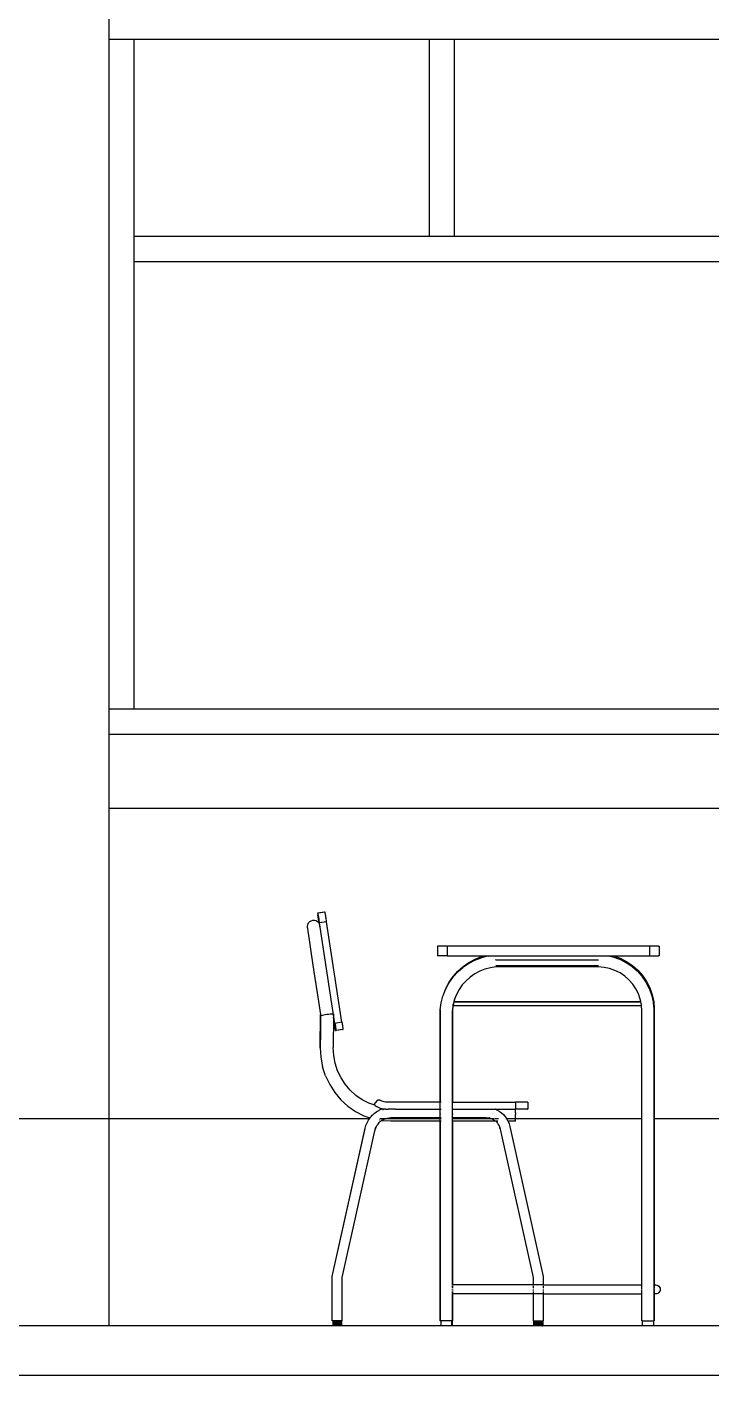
# Model space of a CAD drawing. Header units: metres. Extents: x -16.9 to 18.7, y -3.2 to 1.
# Drawn here: x -3.662 to -2.274, y -3.168 to -0.434 of the extents above; entities that cross this region are included whole.
import ezdxf

# ---------------------------------------------------------------- set-up
doc = ezdxf.new("R2010")
doc.units = ezdxf.units.M
doc.layers.add('SectionCutEdges', color=7, linetype='Continuous')

msp = doc.modelspace()

# ---------------------------------------------------------------- linework, layer by layer
for p, q in [((-3.4949, -0.4591), (-3.4949, -0.4083)), ((-3.4949, -1.8175), (-3.4949, -0.4591)), ((-3.4441, -0.4591), (-3.4949, -0.4591)), ((-3.4441, -0.8591), (-3.4441, -0.4591)), ((-2.8451, -0.4591), (-3.4441, -0.4591)), ((-2.8451, -0.8591), (-2.8451, -0.4591)), ((-2.7943, -0.4591), (-2.8451, -0.4591)), ((-2.1953, -0.4591), (-2.7943, -0.4591)), ((-2.7943, -0.8591), (-2.7943, -0.4591)), ((-3.4441, -0.9099), (-3.4441, -0.8591)), ((-2.8451, -0.8591), (-3.4441, -0.8591)), ((-2.7943, -0.8591), (-2.8451, -0.8591)), ((-2.1953, -0.8591), (-2.7943, -0.8591)), ((-3.4441, -1.8175), (-3.4441, -0.9099)), ((-2.1953, -0.9099), (-3.4441, -0.9099)), ((-3.4949, -1.8683), (-3.4949, -1.8175)), ((-3.4441, -1.8175), (-3.4949, -1.8175)), ((-2.1953, -1.8175), (-3.4441, -1.8175)), ((-3.4949, -1.8683), (-0.8449, -1.8683)), ((-3.4949, -2.0183), (-3.4949, -1.8683)), ((-3.4949, -2.0183), (-0.8449, -2.0183)), ((-3.4949, -2.6483), (-3.4949, -2.0183)), ((-3.0578, -2.2294), (-3.072, -2.2317)), ((-3.0711, -2.2317), (-3.072, -2.2317)), ((-3.072, -2.2317), (-3.072, -2.2319)), ((-3.072, -2.2319), (-3.0719, -2.2324)), ((-3.0719, -2.2324), (-3.0718, -2.2332)), ((-3.0718, -2.2332), (-3.0716, -2.2343)), ((-3.0716, -2.2343), (-3.0714, -2.2358)), ((-3.0702, -2.2438), (-3.0714, -2.2358)), ((-3.0569, -2.2294), (-3.0711, -2.2317)), ((-3.071, -2.2319), (-3.0711, -2.2317)), ((-3.0709, -2.2324), (-3.071, -2.2319)), ((-3.0708, -2.2332), (-3.0709, -2.2324)), ((-3.0706, -2.2344), (-3.0708, -2.2332)), ((-3.0704, -2.2358), (-3.0706, -2.2344)), ((-3.0701, -2.2374), (-3.0704, -2.2358)), ((-3.0698, -2.2394), (-3.0701, -2.2374)), ((-3.0695, -2.2415), (-3.0698, -2.2394)), ((-3.0692, -2.2438), (-3.0695, -2.2415)), ((-3.0569, -2.2294), (-3.0578, -2.2294)), ((-3.0569, -2.2296), (-3.0569, -2.2294)), ((-3.0568, -2.2301), (-3.0569, -2.2296)), ((-3.0566, -2.2309), (-3.0568, -2.2301)), ((-3.0565, -2.232), (-3.0566, -2.2309)), ((-3.0562, -2.2334), (-3.0565, -2.232)), ((-3.056, -2.2351), (-3.0562, -2.2334)), ((-3.0557, -2.237), (-3.056, -2.2351)), ((-3.0553, -2.2392), (-3.0557, -2.237)), ((-3.055, -2.2414), (-3.0553, -2.2392)), ((-3.0546, -2.2438), (-3.055, -2.2414)), ((-3.0929, -2.2578), (-3.0921, -2.2544)), ((-3.0928, -2.2614), (-3.0929, -2.2578)), ((-3.0928, -2.2614), (-3.0919, -2.2679)), ((-3.0921, -2.2544), (-3.0904, -2.2512)), ((-3.0919, -2.2679), (-3.0893, -2.2857)), ((-3.0904, -2.2512), (-3.0881, -2.2486)), ((-3.0881, -2.2486), (-3.0851, -2.2467)), ((-3.0851, -2.2467), (-3.0818, -2.2457)), ((-3.0818, -2.2457), (-3.0784, -2.2456)), ((-3.0784, -2.2456), (-3.075, -2.2465)), ((-3.075, -2.2465), (-3.072, -2.2482)), ((-3.072, -2.2482), (-3.0695, -2.2507)), ((-3.069, -2.2515), (-3.0702, -2.2438)), ((-3.0695, -2.2507), (-3.069, -2.2515)), ((-3.0688, -2.2462), (-3.0692, -2.2438)), ((-3.069, -2.2515), (-3.068, -2.2583)), ((-3.069, -2.2515), (-3.0683, -2.2527)), ((-3.0684, -2.2487), (-3.0688, -2.2462)), ((-3.068, -2.2512), (-3.0684, -2.2487)), ((-3.0539, -2.2489), (-3.068, -2.2512)), ((-3.0369, -2.4549), (-3.068, -2.2512)), ((-3.0542, -2.2463), (-3.0546, -2.2438)), ((-3.0539, -2.2489), (-3.0542, -2.2463)), ((-3.0227, -2.4528), (-3.0539, -2.2489)), ((-3.0893, -2.2857), (-3.0851, -2.3136)), ((-3.0851, -2.3136), (-3.0796, -2.3501)), ((-2.8289, -2.2983), (-2.829, -2.2983)), ((-2.829, -2.2983), (-2.829, -2.3183)), ((-2.8289, -2.3183), (-2.829, -2.3183)), ((-2.8284, -2.2983), (-2.8289, -2.2983)), ((-2.8284, -2.3183), (-2.8289, -2.3183)), ((-2.8275, -2.2983), (-2.8284, -2.2983)), ((-2.8275, -2.3183), (-2.8284, -2.3183)), ((-2.8264, -2.2983), (-2.8275, -2.2983)), ((-2.8264, -2.3183), (-2.8275, -2.3183)), ((-2.8249, -2.2983), (-2.8264, -2.2983)), ((-2.8249, -2.3183), (-2.8264, -2.3183)), ((-2.8232, -2.2983), (-2.8249, -2.2983)), ((-2.8232, -2.3183), (-2.8249, -2.3183)), ((-2.8212, -2.2983), (-2.8232, -2.2983)), ((-2.8212, -2.3183), (-2.8232, -2.3183)), ((-2.819, -2.2983), (-2.8212, -2.2983)), ((-2.819, -2.3183), (-2.8212, -2.3183)), ((-2.8167, -2.2983), (-2.819, -2.2983)), ((-2.8167, -2.3183), (-2.819, -2.3183)), ((-2.8142, -2.2983), (-2.8167, -2.2983)), ((-2.8142, -2.3183), (-2.8167, -2.3183)), ((-2.8116, -2.2983), (-2.8142, -2.2983)), ((-2.8116, -2.3183), (-2.8142, -2.3183)), ((-2.809, -2.2983), (-2.8116, -2.2983)), ((-2.809, -2.3183), (-2.8116, -2.3183)), ((-2.399, -2.2983), (-2.809, -2.2983)), ((-2.809, -2.2983), (-2.809, -2.3183)), ((-2.809, -2.3183), (-2.7351, -2.3183)), ((-2.7533, -2.3269), (-2.74, -2.3217)), ((-2.7526, -2.3246), (-2.7393, -2.3194)), ((-2.74, -2.3217), (-2.7386, -2.3214)), ((-2.7393, -2.3194), (-2.7351, -2.3183)), ((-2.7386, -2.3214), (-2.7271, -2.3183)), ((-2.7351, -2.3183), (-2.7335, -2.3183)), ((-2.7335, -2.3183), (-2.7287, -2.3183)), ((-2.7287, -2.3183), (-2.7271, -2.3183)), ((-2.7271, -2.3183), (-2.7262, -2.3183)), ((-2.7262, -2.3183), (-2.725, -2.3184)), ((-2.725, -2.3183), (-2.7248, -2.3183)), ((-2.725, -2.3184), (-2.7248, -2.3183)), ((-2.7248, -2.3183), (-2.7159, -2.3183)), ((-2.7159, -2.3183), (-2.7118, -2.3183)), ((-2.7118, -2.3183), (-2.5018, -2.3183)), ((-2.5018, -2.3183), (-2.4945, -2.3183)), ((-2.4945, -2.3183), (-2.4876, -2.3183)), ((-2.4876, -2.3183), (-2.4842, -2.3183)), ((-2.4842, -2.3183), (-2.4822, -2.3183)), ((-2.4822, -2.3183), (-2.4731, -2.3202)), ((-2.4822, -2.3183), (-2.4784, -2.3183)), ((-2.4784, -2.3183), (-2.4725, -2.3183)), ((-2.4731, -2.3202), (-2.473, -2.3203)), ((-2.473, -2.3203), (-2.4595, -2.3249)), ((-2.4725, -2.3183), (-2.4725, -2.3183)), ((-2.4725, -2.3183), (-2.4712, -2.3183)), ((-2.4712, -2.3183), (-2.399, -2.3183)), ((-2.4712, -2.3183), (-2.4586, -2.3227)), ((-2.4586, -2.3227), (-2.4455, -2.3292)), ((-2.3964, -2.2983), (-2.399, -2.2983)), ((-2.399, -2.2983), (-2.399, -2.3183)), ((-2.399, -2.3183), (-2.3964, -2.3183)), ((-2.3939, -2.2983), (-2.3964, -2.2983)), ((-2.3964, -2.3183), (-2.3939, -2.3183)), ((-2.3914, -2.2983), (-2.3939, -2.2983)), ((-2.3939, -2.3183), (-2.3914, -2.3183)), ((-2.389, -2.2983), (-2.3914, -2.2983)), ((-2.3914, -2.3183), (-2.389, -2.3183)), ((-2.3869, -2.2983), (-2.389, -2.2983)), ((-2.389, -2.3183), (-2.3869, -2.3183)), ((-2.3849, -2.2983), (-2.3869, -2.2983)), ((-2.3869, -2.3183), (-2.3849, -2.3183)), ((-2.3832, -2.2983), (-2.3849, -2.2983)), ((-2.3849, -2.3183), (-2.3832, -2.3183)), ((-2.3817, -2.2983), (-2.3832, -2.2983)), ((-2.3832, -2.3183), (-2.3817, -2.3183)), ((-2.3806, -2.2983), (-2.3817, -2.2983)), ((-2.3817, -2.3183), (-2.3806, -2.3183)), ((-2.3806, -2.2983), (-2.379, -2.2983)), ((-2.379, -2.3183), (-2.3806, -2.3183)), ((-2.379, -2.2983), (-2.379, -2.3183)), ((-3.0796, -2.3501), (-3.0731, -2.3931)), ((-2.7969, -2.3596), (-2.7875, -2.349)), ((-2.7962, -2.3602), (-2.7882, -2.3513)), ((-2.7882, -2.3513), (-2.7866, -2.3498)), ((-2.7875, -2.349), (-2.7768, -2.3395)), ((-2.7866, -2.3498), (-2.7776, -2.3418)), ((-2.7776, -2.3418), (-2.7759, -2.3406)), ((-2.7768, -2.3395), (-2.7651, -2.3313)), ((-2.7759, -2.3406), (-2.7659, -2.3336)), ((-2.7659, -2.3336), (-2.7646, -2.3329)), ((-2.7651, -2.3313), (-2.7526, -2.3246)), ((-2.7646, -2.3329), (-2.7643, -2.3327)), ((-2.7643, -2.3327), (-2.7533, -2.3269)), ((-2.7431, -2.3491), (-2.7531, -2.3545)), ((-2.7325, -2.3449), (-2.7431, -2.3491)), ((-2.7215, -2.3421), (-2.7325, -2.3449)), ((-2.7103, -2.3405), (-2.7215, -2.3421)), ((-2.7104, -2.326), (-2.7113, -2.3262)), ((-2.7104, -2.326), (-2.7113, -2.3262)), ((-2.7096, -2.3382), (-2.7105, -2.3383)), ((-2.7104, -2.326), (-2.5021, -2.326)), ((-2.7104, -2.326), (-2.5021, -2.326)), ((-2.5026, -2.3405), (-2.7103, -2.3405)), ((-2.5025, -2.3382), (-2.7096, -2.3382)), ((-2.4909, -2.3414), (-2.5026, -2.3405)), ((-2.4797, -2.3438), (-2.4909, -2.3414)), ((-2.4688, -2.3475), (-2.4797, -2.3438)), ((-2.4586, -2.3526), (-2.4688, -2.3475)), ((-2.4595, -2.3249), (-2.4593, -2.325)), ((-2.4593, -2.325), (-2.4467, -2.3313)), ((-2.4467, -2.3313), (-2.4463, -2.3315)), ((-2.4463, -2.3315), (-2.4348, -2.3392)), ((-2.4455, -2.3292), (-2.4334, -2.3374)), ((-2.4348, -2.3392), (-2.4341, -2.3397)), ((-2.4341, -2.3397), (-2.424, -2.3486)), ((-2.4334, -2.3374), (-2.4224, -2.347)), ((-2.424, -2.3486), (-2.4232, -2.3493)), ((-2.4232, -2.3493), (-2.4144, -2.3593)), ((-2.4224, -2.347), (-2.4128, -2.358)), ((-2.8118, -2.3839), (-2.8051, -2.3713)), ((-2.8114, -2.3841), (-2.8058, -2.3736)), ((-2.8058, -2.3736), (-2.8045, -2.3717)), ((-2.8051, -2.3713), (-2.7969, -2.3596)), ((-2.8045, -2.3717), (-2.7977, -2.3619)), ((-2.7977, -2.3619), (-2.7962, -2.3602)), ((-2.7785, -2.377), (-2.785, -2.3864)), ((-2.771, -2.3685), (-2.7785, -2.377)), ((-2.7624, -2.361), (-2.771, -2.3685)), ((-2.7531, -2.3545), (-2.7624, -2.361)), ((-2.4491, -2.359), (-2.4586, -2.3526)), ((-2.4404, -2.3666), (-2.4491, -2.359)), ((-2.4329, -2.3752), (-2.4404, -2.3666)), ((-2.4265, -2.3847), (-2.4329, -2.3752)), ((-2.4144, -2.3593), (-2.4135, -2.3603)), ((-2.4135, -2.3603), (-2.4063, -2.3711)), ((-2.4128, -2.358), (-2.4046, -2.3701)), ((-2.4063, -2.3711), (-2.4054, -2.3724)), ((-2.4054, -2.3724), (-2.3994, -2.3843)), ((-2.4046, -2.3701), (-2.3981, -2.3832)), ((-3.0731, -2.3931), (-3.0664, -2.4372)), ((-2.8214, -2.4132), (-2.8178, -2.3995)), ((-2.8178, -2.3995), (-2.8173, -2.3983)), ((-2.8173, -2.3983), (-2.817, -2.3972)), ((-2.8173, -2.3983), (-2.8169, -2.3972)), ((-2.817, -2.3972), (-2.8118, -2.3839)), ((-2.8169, -2.3972), (-2.8126, -2.3862)), ((-2.8126, -2.3862), (-2.8115, -2.3841)), ((-2.8115, -2.3841), (-2.8114, -2.3841)), ((-2.7941, -2.4059), (-2.7954, -2.4109)), ((-2.7941, -2.4059), (-2.7945, -2.407)), ((-2.7904, -2.3964), (-2.7941, -2.4059)), ((-2.785, -2.3864), (-2.7904, -2.3964)), ((-2.4214, -2.395), (-2.4265, -2.3847)), ((-2.4176, -2.4058), (-2.4214, -2.395)), ((-2.4165, -2.4109), (-2.4176, -2.4058)), ((-2.3994, -2.3843), (-2.3988, -2.3855)), ((-2.3988, -2.3855), (-2.3947, -2.3974)), ((-2.3981, -2.3832), (-2.3933, -2.397)), ((-2.3947, -2.3974), (-2.394, -2.3993)), ((-2.394, -2.3993), (-2.3915, -2.4115)), ((-2.3933, -2.397), (-2.3903, -2.4113)), ((-2.8233, -2.4275), (-2.8214, -2.4132)), ((-2.8233, -2.6145), (-2.8233, -2.4275)), ((-2.8226, -2.6145), (-2.8226, -2.4275)), ((-2.7986, -2.4268), (-2.799, -2.4292)), ((-2.799, -2.4292), (-2.799, -2.6145)), ((-2.7975, -2.4189), (-2.7986, -2.4268)), ((-2.7971, -2.4189), (-2.7982, -2.4269)), ((-2.7982, -2.4269), (-2.7982, -2.6145)), ((-2.798, -2.4189), (-2.7975, -2.4189)), ((-2.7979, -2.4185), (-2.7975, -2.4185)), ((-2.7974, -2.418), (-2.7975, -2.4185)), ((-2.7975, -2.4185), (-2.7975, -2.4189)), ((-2.7975, -2.4185), (-2.797, -2.4185)), ((-2.7975, -2.4189), (-2.7971, -2.4189)), ((-2.7974, -2.418), (-2.7968, -2.4158)), ((-2.797, -2.4185), (-2.7971, -2.4189)), ((-2.7971, -2.4189), (-2.4151, -2.4189)), ((-2.7967, -2.4158), (-2.797, -2.4185)), ((-2.797, -2.4185), (-2.4151, -2.4185)), ((-2.7967, -2.4154), (-2.7968, -2.4158)), ((-2.7965, -2.4144), (-2.7967, -2.4154)), ((-2.7957, -2.4114), (-2.7965, -2.4144)), ((-2.7955, -2.4114), (-2.7963, -2.4144)), ((-2.7956, -2.4109), (-2.7957, -2.4114)), ((-2.7957, -2.4114), (-2.7955, -2.4114)), ((-2.7945, -2.407), (-2.7956, -2.4109)), ((-2.7956, -2.4109), (-2.7954, -2.4109)), ((-2.7954, -2.4109), (-2.7955, -2.4114)), ((-2.7955, -2.4114), (-2.4164, -2.4114)), ((-2.7954, -2.4109), (-2.4165, -2.4109)), ((-2.4164, -2.4114), (-2.4165, -2.4109)), ((-2.4158, -2.4144), (-2.4164, -2.4114)), ((-2.4156, -2.4154), (-2.4158, -2.4144)), ((-2.4155, -2.4158), (-2.4156, -2.4154)), ((-2.4152, -2.417), (-2.4155, -2.4158)), ((-2.4151, -2.4185), (-2.4152, -2.417)), ((-2.4151, -2.4185), (-2.4147, -2.4185)), ((-2.4151, -2.4189), (-2.4151, -2.4185)), ((-2.4143, -2.4288), (-2.4151, -2.4189)), ((-2.4151, -2.4189), (-2.4147, -2.4189)), ((-2.4143, -2.6483), (-2.4143, -2.4288)), ((-2.3915, -2.4115), (-2.3911, -2.4136)), ((-2.3911, -2.4136), (-2.3901, -2.4256)), ((-2.3903, -2.4113), (-2.3892, -2.4256)), ((-2.3901, -2.4256), (-2.39, -2.4279)), ((-2.39, -2.4279), (-2.39, -2.6483)), ((-2.3892, -2.4256), (-2.3892, -2.6483)), ((-3.0668, -2.5048), (-3.0664, -2.4372)), ((-3.0664, -2.4372), (-3.066, -2.4401)), ((-3.066, -2.4401), (-3.0664, -2.4725)), ((-3.066, -2.4401), (-3.0659, -2.4401)), ((-3.0659, -2.4401), (-3.0656, -2.4396)), ((-3.0656, -2.4396), (-3.0643, -2.4391)), ((-3.0643, -2.4391), (-3.0623, -2.4384)), ((-3.0623, -2.4384), (-3.0596, -2.4378)), ((-3.0596, -2.4378), (-3.0565, -2.4371)), ((-3.0565, -2.4371), (-3.0531, -2.4365)), ((-3.0531, -2.4365), (-3.0497, -2.436)), ((-3.0497, -2.436), (-3.0466, -2.4356)), ((-3.0466, -2.4356), (-3.0438, -2.4354)), ((-3.0438, -2.4354), (-3.0417, -2.4354)), ((-3.0417, -2.4354), (-3.0404, -2.4355)), ((-3.0404, -2.4355), (-3.0399, -2.4358)), ((-3.0404, -2.439), (-3.0404, -2.4392)), ((-3.0399, -2.4421), (-3.0404, -2.5039)), ((-3.0399, -2.4358), (-3.0399, -2.4421)), ((-3.0368, -2.4629), (-3.0399, -2.4421)), ((-3.0227, -2.4528), (-3.0369, -2.4549)), ((-3.0369, -2.4549), (-3.0366, -2.4568)), ((-3.0366, -2.4568), (-3.0364, -2.4587)), ((-3.0364, -2.4587), (-3.0361, -2.4605)), ((-3.0361, -2.4605), (-3.0358, -2.4622)), ((-3.0227, -2.4528), (-3.0224, -2.4547)), ((-3.0224, -2.4547), (-3.0221, -2.4566)), ((-3.0221, -2.4566), (-3.0219, -2.4584)), ((-3.0219, -2.4584), (-3.0216, -2.4601)), ((-3.0216, -2.4601), (-3.0214, -2.4617)), ((-3.0664, -2.4725), (-3.0668, -2.5048)), ((-3.0361, -2.4672), (-3.0368, -2.4629)), ((-3.0359, -2.4682), (-3.0361, -2.4672)), ((-3.0358, -2.4689), (-3.0359, -2.4682)), ((-3.0358, -2.4622), (-3.0356, -2.4637)), ((-3.0357, -2.4693), (-3.0358, -2.4689)), ((-3.0358, -2.4694), (-3.0357, -2.4697)), ((-3.0358, -2.4694), (-3.0357, -2.4697)), ((-3.0357, -2.4694), (-3.0357, -2.4693)), ((-3.0357, -2.4694), (-3.0347, -2.4694)), ((-3.0357, -2.4694), (-3.0357, -2.4697)), ((-3.0357, -2.4694), (-3.0357, -2.4697)), ((-3.0356, -2.4637), (-3.0354, -2.4652)), ((-3.0354, -2.4652), (-3.0352, -2.4664)), ((-3.0352, -2.4664), (-3.035, -2.4675)), ((-3.035, -2.4675), (-3.0349, -2.4683)), ((-3.0349, -2.4683), (-3.0348, -2.4689)), ((-3.0215, -2.4674), (-3.0348, -2.4693)), ((-3.0348, -2.4689), (-3.0348, -2.4693)), ((-3.0348, -2.4693), (-3.0347, -2.4694)), ((-3.0205, -2.4674), (-3.0347, -2.4694)), ((-3.0347, -2.4697), (-3.0347, -2.4694)), ((-3.0347, -2.4697), (-3.0347, -2.4694)), ((-3.0215, -2.4674), (-3.0205, -2.4674)), ((-3.0214, -2.4617), (-3.0212, -2.4631)), ((-3.0212, -2.4631), (-3.021, -2.4644)), ((-3.021, -2.4644), (-3.0208, -2.4654)), ((-3.0208, -2.4654), (-3.0207, -2.4663)), ((-3.0207, -2.4663), (-3.0206, -2.4669)), ((-3.0206, -2.4669), (-3.0205, -2.4673)), ((-3.0205, -2.4673), (-3.0205, -2.4674)), ((-3.0668, -2.5048), (-3.0656, -2.5238)), ((-3.0394, -2.5203), (-3.0404, -2.5039)), ((-3.0656, -2.5238), (-3.0619, -2.543)), ((-3.0559, -2.5615), (-3.0619, -2.543)), ((-3.0364, -2.5359), (-3.0394, -2.5203)), ((-3.0314, -2.551), (-3.0364, -2.5359)), ((-3.0559, -2.5615), (-3.0475, -2.579)), ((-3.0246, -2.5653), (-3.0314, -2.551)), ((-3.0161, -2.5785), (-3.0246, -2.5653)), ((-3.0475, -2.579), (-3.0371, -2.5952)), ((-3.0371, -2.5952), (-3.0247, -2.6099)), ((-3.006, -2.5905), (-3.0161, -2.5785)), ((-2.9944, -2.601), (-3.006, -2.5905)), ((-3.0247, -2.6099), (-3.0105, -2.6228)), ((-3.0105, -2.6228), (-2.9949, -2.6336)), ((-2.9817, -2.6099), (-2.9944, -2.601)), ((-2.9679, -2.6169), (-2.9817, -2.6099)), ((-2.9559, -2.6211), (-2.9679, -2.6169)), ((-2.9512, -2.6116), (-2.9578, -2.6194)), ((-2.9559, -2.6211), (-2.9578, -2.6194)), ((-2.9551, -2.6219), (-2.9559, -2.6211)), ((-2.9551, -2.6219), (-2.9536, -2.6229)), ((-2.9517, -2.6242), (-2.9536, -2.6229)), ((-2.9514, -2.6245), (-2.9517, -2.6242)), ((-2.9473, -2.6266), (-2.9514, -2.6245)), ((-2.9507, -2.6113), (-2.9512, -2.6116)), ((-2.9501, -2.6111), (-2.9507, -2.6113)), ((-2.9496, -2.6109), (-2.9501, -2.6111)), ((-2.949, -2.6108), (-2.9496, -2.6109)), ((-2.9483, -2.6107), (-2.949, -2.6108)), ((-2.9477, -2.6106), (-2.9483, -2.6107)), ((-2.9471, -2.6107), (-2.9477, -2.6106)), ((-2.9465, -2.6108), (-2.9471, -2.6107)), ((-2.9459, -2.6109), (-2.9465, -2.6108)), ((-2.9453, -2.6111), (-2.9459, -2.6109)), ((-2.9448, -2.6113), (-2.9453, -2.6111)), ((-2.9442, -2.6116), (-2.9448, -2.6113)), ((-2.9419, -2.6129), (-2.9442, -2.6116)), ((-2.9393, -2.6137), (-2.9419, -2.6129)), ((-2.9368, -2.6143), (-2.9393, -2.6137)), ((-2.9341, -2.6145), (-2.9368, -2.6143)), ((-2.9139, -2.6145), (-2.9341, -2.6145)), ((-2.8233, -2.6145), (-2.9139, -2.6145)), ((-2.8226, -2.6145), (-2.8233, -2.6145)), ((-2.8233, -2.6292), (-2.8233, -2.6145)), ((-2.8217, -2.6145), (-2.8226, -2.6145)), ((-2.799, -2.6145), (-2.7994, -2.6145)), ((-2.7986, -2.6145), (-2.799, -2.6145)), ((-2.799, -2.6145), (-2.799, -2.6292)), ((-2.7982, -2.6145), (-2.7986, -2.6145)), ((-2.7982, -2.6145), (-2.6707, -2.6145)), ((-2.6707, -2.6145), (-2.6707, -2.6292)), ((-2.6674, -2.6145), (-2.6707, -2.6145)), ((-2.6642, -2.6145), (-2.6674, -2.6145)), ((-2.6611, -2.6145), (-2.6642, -2.6145)), ((-2.6581, -2.6145), (-2.6611, -2.6145)), ((-2.6554, -2.6145), (-2.6581, -2.6145)), ((-2.6529, -2.6145), (-2.6554, -2.6145)), ((-2.6507, -2.6145), (-2.6529, -2.6145)), ((-2.6489, -2.6145), (-2.6507, -2.6145)), ((-2.6474, -2.6145), (-2.6489, -2.6145)), ((-2.6464, -2.6145), (-2.6474, -2.6145)), ((-2.6455, -2.6145), (-2.6464, -2.6145)), ((-2.6455, -2.6145), (-2.6455, -2.6292)), ((-3.4949, -2.6483), (-3.6949, -2.6483)), ((-3.4949, -3.0683), (-3.4949, -2.6483)), ((-2.967, -2.6483), (-3.4949, -2.6483)), ((-2.9949, -2.6336), (-2.978, -2.6423)), ((-2.978, -2.6423), (-2.9658, -2.6466)), ((-2.9717, -2.6564), (-2.9688, -2.651)), ((-2.9716, -2.6564), (-2.9687, -2.6511)), ((-2.9688, -2.651), (-2.967, -2.6483)), ((-2.9687, -2.651), (-2.9669, -2.6483)), ((-2.9687, -2.6511), (-2.9687, -2.651)), ((-2.967, -2.6483), (-2.9658, -2.6466)), ((-2.9669, -2.6483), (-2.967, -2.6483)), ((-2.9669, -2.6483), (-2.9657, -2.6466)), ((-2.9666, -2.6483), (-2.9669, -2.6483)), ((-2.9658, -2.6466), (-2.9657, -2.6466)), ((-2.9657, -2.6466), (-2.9654, -2.6462)), ((-2.9657, -2.6466), (-2.9655, -2.6467)), ((-2.9655, -2.6467), (-2.9654, -2.6467)), ((-2.9654, -2.6462), (-2.9653, -2.646)), ((-2.9653, -2.646), (-2.9645, -2.6451)), ((-2.9645, -2.6451), (-2.963, -2.6433)), ((-2.963, -2.6433), (-2.9613, -2.6414)), ((-2.9613, -2.6414), (-2.9609, -2.641)), ((-2.9609, -2.641), (-2.9582, -2.6385)), ((-2.9582, -2.6385), (-2.9574, -2.6378)), ((-2.9574, -2.6378), (-2.9568, -2.6372)), ((-2.9568, -2.6372), (-2.9547, -2.6357)), ((-2.9548, -2.6357), (-2.952, -2.6337)), ((-2.9547, -2.6357), (-2.952, -2.6337)), ((-2.952, -2.6337), (-2.9507, -2.6329)), ((-2.952, -2.6337), (-2.9519, -2.6337)), ((-2.9519, -2.6337), (-2.9506, -2.6329)), ((-2.9506, -2.6329), (-2.9467, -2.6307)), ((-2.943, -2.6281), (-2.9473, -2.6266)), ((-2.9467, -2.6307), (-2.9462, -2.6305)), ((-2.946, -2.6515), (-2.9465, -2.6514)), ((-2.9462, -2.6305), (-2.9417, -2.6285)), ((-2.9432, -2.6483), (-2.9461, -2.6483)), ((-2.9459, -2.6515), (-2.946, -2.6515)), ((-2.9444, -2.6536), (-2.9425, -2.6522)), ((-2.9443, -2.6536), (-2.9424, -2.6522)), ((-2.9414, -2.6284), (-2.943, -2.6281)), ((-2.9425, -2.6522), (-2.9429, -2.6521)), ((-2.9425, -2.6522), (-2.9417, -2.6516)), ((-2.9424, -2.6522), (-2.9425, -2.6522)), ((-2.9424, -2.6522), (-2.9417, -2.6517)), ((-2.9417, -2.6524), (-2.9424, -2.6522)), ((-2.9412, -2.6484), (-2.9423, -2.6483)), ((-2.9417, -2.6285), (-2.9414, -2.6284)), ((-2.9417, -2.6517), (-2.9412, -2.6514)), ((-2.9234, -2.6536), (-2.9417, -2.6524)), ((-2.9388, -2.6289), (-2.9414, -2.6284)), ((-2.9353, -2.6483), (-2.9412, -2.6484)), ((-2.9412, -2.6514), (-2.9399, -2.6506)), ((-2.9399, -2.6506), (-2.938, -2.6495)), ((-2.939, -2.6307), (-2.939, -2.6306)), ((-2.9386, -2.629), (-2.9388, -2.6289)), ((-2.9346, -2.6292), (-2.9386, -2.629)), ((-2.938, -2.6495), (-2.9362, -2.6487)), ((-2.9362, -2.6487), (-2.9361, -2.6487)), ((-2.9361, -2.6487), (-2.9353, -2.6483)), ((-2.9353, -2.6483), (-2.9352, -2.6483)), ((-2.9352, -2.6483), (-2.9346, -2.6481)), ((-2.8233, -2.6483), (-2.9352, -2.6483)), ((-2.934, -2.6292), (-2.9346, -2.6292)), ((-2.9346, -2.6481), (-2.9345, -2.6481)), ((-2.9345, -2.6481), (-2.9311, -2.647)), ((-2.934, -2.6292), (-2.9292, -2.6292)), ((-2.9311, -2.647), (-2.931, -2.647)), ((-2.931, -2.647), (-2.9274, -2.6464)), ((-2.9139, -2.6292), (-2.9292, -2.6292)), ((-2.9274, -2.6464), (-2.9273, -2.6464)), ((-2.9273, -2.6464), (-2.9233, -2.6461)), ((-2.9233, -2.6461), (-2.9232, -2.6461)), ((-2.9232, -2.6461), (-2.8233, -2.6461)), ((-2.9139, -2.6292), (-2.8233, -2.6292)), ((-2.8233, -2.6302), (-2.8233, -2.6292)), ((-2.8233, -2.6292), (-2.8226, -2.6292)), ((-2.8233, -2.6327), (-2.8233, -2.6302)), ((-2.8233, -2.633), (-2.8233, -2.6327)), ((-2.8233, -2.6354), (-2.8233, -2.633)), ((-2.8233, -2.6382), (-2.8233, -2.6354)), ((-2.8233, -2.6399), (-2.8233, -2.6382)), ((-2.8233, -2.6407), (-2.8233, -2.6399)), ((-2.8233, -2.6429), (-2.8233, -2.6407)), ((-2.8233, -2.6434), (-2.8233, -2.6429)), ((-2.8233, -2.6457), (-2.8233, -2.6434)), ((-2.8233, -2.6461), (-2.8233, -2.6457)), ((-2.8233, -2.6461), (-2.8217, -2.6461)), ((-2.8233, -2.6467), (-2.8233, -2.6461)), ((-2.8233, -2.6483), (-2.8233, -2.6467)), ((-2.8233, -2.6496), (-2.8233, -2.6483)), ((-2.8226, -2.6483), (-2.8233, -2.6483)), ((-2.8233, -2.6518), (-2.8233, -2.6496)), ((-2.8233, -2.6536), (-2.8233, -2.6518)), ((-2.8226, -2.6302), (-2.8226, -2.6292)), ((-2.8226, -2.6292), (-2.8217, -2.6292)), ((-2.8226, -2.6399), (-2.8226, -2.6382)), ((-2.8226, -2.6483), (-2.8226, -2.6467)), ((-2.8226, -2.6496), (-2.8226, -2.6483)), ((-2.8217, -2.6483), (-2.8226, -2.6483)), ((-2.8226, -2.6536), (-2.8226, -2.6518)), ((-2.7994, -2.6292), (-2.799, -2.6292)), ((-2.7994, -2.6461), (-2.799, -2.6461)), ((-2.799, -2.6292), (-2.7986, -2.6292)), ((-2.799, -2.6292), (-2.799, -2.6302)), ((-2.799, -2.6302), (-2.799, -2.6327)), ((-2.799, -2.6327), (-2.799, -2.633)), ((-2.799, -2.633), (-2.799, -2.6354)), ((-2.799, -2.6354), (-2.799, -2.6382)), ((-2.799, -2.6382), (-2.799, -2.6399)), ((-2.799, -2.6399), (-2.799, -2.6407)), ((-2.799, -2.6407), (-2.799, -2.6429)), ((-2.799, -2.6429), (-2.799, -2.6434)), ((-2.799, -2.6434), (-2.799, -2.6457)), ((-2.799, -2.6457), (-2.799, -2.6461)), ((-2.799, -2.6461), (-2.7299, -2.6461)), ((-2.799, -2.6461), (-2.799, -2.6467)), ((-2.799, -2.6467), (-2.799, -2.6496)), ((-2.799, -2.6496), (-2.799, -2.6518)), ((-2.799, -2.6518), (-2.799, -2.6536)), ((-2.7986, -2.6292), (-2.7982, -2.6292)), ((-2.7982, -2.6292), (-2.7247, -2.6292)), ((-2.7982, -2.6292), (-2.7982, -2.6302)), ((-2.7982, -2.6382), (-2.7982, -2.6399)), ((-2.7982, -2.6467), (-2.7982, -2.6483)), ((-2.7982, -2.6483), (-2.7982, -2.6496)), ((-2.719, -2.6483), (-2.7982, -2.6483)), ((-2.7982, -2.6518), (-2.7982, -2.6536)), ((-2.7299, -2.6461), (-2.7264, -2.6463)), ((-2.7264, -2.6463), (-2.7241, -2.6467)), ((-2.7247, -2.6292), (-2.7245, -2.6292)), ((-2.7245, -2.6292), (-2.7197, -2.6292)), ((-2.7241, -2.6467), (-2.724, -2.6467)), ((-2.7232, -2.6469), (-2.724, -2.6467)), ((-2.7232, -2.6469), (-2.7203, -2.6478)), ((-2.7203, -2.6478), (-2.7202, -2.6478)), ((-2.7202, -2.6478), (-2.719, -2.6483)), ((-2.7197, -2.6292), (-2.714, -2.6292)), ((-2.7189, -2.6483), (-2.719, -2.6483)), ((-2.7131, -2.6483), (-2.7189, -2.6483)), ((-2.7189, -2.6483), (-2.7173, -2.6491)), ((-2.7173, -2.6491), (-2.7164, -2.6496)), ((-2.7173, -2.6491), (-2.7172, -2.6491)), ((-2.7172, -2.6491), (-2.7163, -2.6496)), ((-2.7169, -2.6377), (-2.7169, -2.6377)), ((-2.7163, -2.6496), (-2.7144, -2.6507)), ((-2.7144, -2.6507), (-2.7129, -2.6518)), ((-2.714, -2.6292), (-2.7139, -2.6293)), ((-2.7139, -2.6293), (-2.7114, -2.6292)), ((-2.713, -2.6518), (-2.7119, -2.6526)), ((-2.7129, -2.6518), (-2.7119, -2.6525)), ((-2.7087, -2.6483), (-2.7122, -2.6483)), ((-2.7119, -2.6525), (-2.7118, -2.6526)), ((-2.7107, -2.6292), (-2.7114, -2.6292)), ((-2.7107, -2.6292), (-2.7086, -2.6302)), ((-2.7107, -2.6292), (-2.6709, -2.6292)), ((-2.7086, -2.6483), (-2.7087, -2.6483)), ((-2.7086, -2.6302), (-2.7086, -2.6302)), ((-2.7086, -2.6302), (-2.7085, -2.6302)), ((-2.705, -2.6483), (-2.7086, -2.6483)), ((-2.7085, -2.6302), (-2.7084, -2.6302)), ((-2.7084, -2.6302), (-2.7037, -2.6329)), ((-2.7037, -2.6329), (-2.7035, -2.633)), ((-2.7035, -2.633), (-2.6993, -2.6362)), ((-2.6993, -2.6362), (-2.6991, -2.6363)), ((-2.6992, -2.6363), (-2.6954, -2.6399)), ((-2.6991, -2.6363), (-2.6953, -2.6399)), ((-2.6953, -2.6399), (-2.6952, -2.64)), ((-2.6952, -2.64), (-2.6922, -2.6434)), ((-2.6922, -2.6434), (-2.6915, -2.6442)), ((-2.6915, -2.6442), (-2.6898, -2.6467)), ((-2.6892, -2.6483), (-2.6902, -2.6483)), ((-2.6898, -2.6467), (-2.6887, -2.6483)), ((-2.6709, -2.6483), (-2.6887, -2.6483)), ((-2.6887, -2.6483), (-2.6884, -2.6488)), ((-2.6885, -2.6488), (-2.6881, -2.6496)), ((-2.6884, -2.6488), (-2.688, -2.6496)), ((-2.688, -2.6496), (-2.6868, -2.6518)), ((-2.6869, -2.6518), (-2.6859, -2.6536)), ((-2.6868, -2.6518), (-2.6858, -2.6536)), ((-2.6709, -2.6302), (-2.6709, -2.6292)), ((-2.6709, -2.6292), (-2.6707, -2.6292)), ((-2.6709, -2.633), (-2.6709, -2.6302)), ((-2.6709, -2.6363), (-2.6709, -2.633)), ((-2.6709, -2.6363), (-2.6709, -2.6399)), ((-2.6709, -2.6434), (-2.6709, -2.6399)), ((-2.6709, -2.6467), (-2.6709, -2.6434)), ((-2.6709, -2.6467), (-2.6709, -2.6483)), ((-2.6709, -2.6483), (-2.6709, -2.6496)), ((-2.4143, -2.6483), (-2.6709, -2.6483)), ((-2.6709, -2.6518), (-2.6709, -2.6496)), ((-2.6709, -2.6536), (-2.6709, -2.6518)), ((-2.6674, -2.6292), (-2.6707, -2.6292)), ((-2.6642, -2.6292), (-2.6674, -2.6292)), ((-2.6611, -2.6292), (-2.6642, -2.6292)), ((-2.6581, -2.6292), (-2.6611, -2.6292)), ((-2.6554, -2.6292), (-2.6581, -2.6292)), ((-2.6529, -2.6292), (-2.6554, -2.6292)), ((-2.6507, -2.6292), (-2.6529, -2.6292)), ((-2.6489, -2.6292), (-2.6507, -2.6292)), ((-2.6474, -2.6292), (-2.6489, -2.6292)), ((-2.6464, -2.6292), (-2.6474, -2.6292)), ((-2.6464, -2.6292), (-2.6455, -2.6292)), ((-2.4139, -2.6483), (-2.4143, -2.6483)), ((-2.4143, -2.9855), (-2.4143, -2.6483)), ((-2.39, -2.6483), (-2.3904, -2.6483)), ((-2.3892, -2.6483), (-2.39, -2.6483)), ((-2.39, -2.6483), (-2.39, -2.9855)), ((-0.8449, -2.6483), (-2.3892, -2.6483)), ((-2.3892, -2.6483), (-2.3892, -2.9855)), ((-3.0425, -2.9682), (-2.9756, -2.6678)), ((-3.0424, -2.9682), (-2.9755, -2.6679)), ((-3.0223, -2.9706), (-2.956, -2.6731)), ((-2.9756, -2.6678), (-2.974, -2.6622)), ((-2.9755, -2.6678), (-2.9739, -2.6622)), ((-2.9755, -2.6679), (-2.9755, -2.6678)), ((-2.974, -2.6622), (-2.9717, -2.6564)), ((-2.9739, -2.6622), (-2.9716, -2.6565)), ((-2.9739, -2.6622), (-2.9739, -2.6622)), ((-2.9716, -2.6565), (-2.9716, -2.6564)), ((-2.956, -2.6731), (-2.9549, -2.6691)), ((-2.955, -2.6691), (-2.9536, -2.6656)), ((-2.9549, -2.6691), (-2.9535, -2.6656)), ((-2.9536, -2.6656), (-2.9518, -2.6622)), ((-2.9535, -2.6656), (-2.9517, -2.6622)), ((-2.9518, -2.6622), (-2.9517, -2.6621)), ((-2.9517, -2.6622), (-2.9495, -2.6591)), ((-2.9495, -2.6591), (-2.947, -2.6562)), ((-2.9471, -2.6561), (-2.9444, -2.6536)), ((-2.947, -2.6562), (-2.9443, -2.6536)), ((-2.8233, -2.6536), (-2.9234, -2.6536)), ((-2.8233, -3.0583), (-2.8233, -2.6536)), ((-2.8226, -2.6536), (-2.8233, -2.6536)), ((-2.8226, -3.0583), (-2.8226, -2.6536)), ((-2.8217, -2.6536), (-2.8226, -2.6536)), ((-2.799, -2.6536), (-2.7994, -2.6536)), ((-2.799, -2.6536), (-2.799, -2.9855)), ((-2.7986, -2.6536), (-2.799, -2.6536)), ((-2.7982, -2.6536), (-2.7986, -2.6536)), ((-2.7108, -2.6536), (-2.7982, -2.6536)), ((-2.7982, -2.6536), (-2.7982, -2.9855)), ((-2.7119, -2.6526), (-2.7108, -2.6536)), ((-2.7118, -2.6526), (-2.7107, -2.6536)), ((-2.7108, -2.6536), (-2.7095, -2.6548)), ((-2.7107, -2.6536), (-2.7108, -2.6536)), ((-2.7107, -2.6536), (-2.7095, -2.6547)), ((-2.7086, -2.6536), (-2.7107, -2.6536)), ((-2.7095, -2.6547), (-2.7094, -2.6548)), ((-2.7095, -2.6548), (-2.7074, -2.6573)), ((-2.7094, -2.6548), (-2.7073, -2.6572)), ((-2.7085, -2.6536), (-2.7086, -2.6536)), ((-2.7064, -2.6536), (-2.7083, -2.6536)), ((-2.7074, -2.6573), (-2.7055, -2.66)), ((-2.7073, -2.6572), (-2.7073, -2.6573)), ((-2.7073, -2.6573), (-2.7055, -2.6599)), ((-2.7063, -2.6536), (-2.7064, -2.6536)), ((-2.7055, -2.6599), (-2.7054, -2.66)), ((-2.7055, -2.66), (-2.704, -2.6629)), ((-2.7054, -2.66), (-2.7039, -2.6628)), ((-2.704, -2.6629), (-2.7028, -2.6659)), ((-2.7039, -2.6628), (-2.7039, -2.6629)), ((-2.7039, -2.6629), (-2.7027, -2.6659)), ((-2.7028, -2.6659), (-2.7018, -2.6694)), ((-2.7027, -2.6659), (-2.7026, -2.6659)), ((-2.7026, -2.6659), (-2.7017, -2.6694)), ((-2.7018, -2.6694), (-2.6347, -2.9706)), ((-2.7017, -2.6694), (-2.6346, -2.9706)), ((-2.7017, -2.6694), (-2.7017, -2.6694)), ((-2.7004, -2.669), (-2.7004, -2.669)), ((-2.6998, -2.6649), (-2.6998, -2.6649)), ((-2.6859, -2.6536), (-2.6861, -2.6536)), ((-2.6859, -2.6536), (-2.6858, -2.6537)), ((-2.6858, -2.6536), (-2.6859, -2.6536)), ((-2.6858, -2.6536), (-2.6857, -2.6537)), ((-2.6709, -2.6536), (-2.6858, -2.6536)), ((-2.6858, -2.6537), (-2.6837, -2.659)), ((-2.6857, -2.6537), (-2.6836, -2.659)), ((-2.6837, -2.659), (-2.6837, -2.659)), ((-2.6836, -2.659), (-2.6822, -2.6641)), ((-2.6822, -2.6641), (-2.6145, -2.9682)), ((-3.0425, -3.0585), (-3.0425, -2.9682)), ((-3.0424, -3.0585), (-3.0424, -2.9682)), ((-3.0223, -3.0585), (-3.0223, -2.9706)), ((-2.6347, -2.9706), (-2.6347, -2.9855)), ((-2.6346, -2.9706), (-2.6346, -2.9855)), ((-2.6146, -2.9682), (-2.6146, -2.9855)), ((-2.6145, -2.9682), (-2.6145, -2.9855)), ((-2.799, -2.9855), (-2.7994, -2.9855)), ((-2.799, -3.0038), (-2.7994, -3.0038)), ((-2.799, -2.9855), (-2.799, -2.9867)), ((-2.7986, -2.9855), (-2.799, -2.9855)), ((-2.799, -2.9882), (-2.799, -2.9923)), ((-2.799, -2.9947), (-2.799, -2.997)), ((-2.799, -2.9992), (-2.799, -3.0026)), ((-2.799, -3.0035), (-2.799, -3.0038)), ((-2.799, -3.0038), (-2.799, -3.0583)), ((-2.7986, -3.0038), (-2.799, -3.0038)), ((-2.7982, -2.9855), (-2.7986, -2.9855)), ((-2.7982, -3.0038), (-2.7986, -3.0038)), ((-2.6347, -2.9855), (-2.7982, -2.9855)), ((-2.7982, -2.9855), (-2.7982, -2.9867)), ((-2.7982, -2.9882), (-2.7982, -2.9923)), ((-2.7982, -2.9947), (-2.7982, -2.997)), ((-2.7982, -2.9992), (-2.7982, -3.0026)), ((-2.7982, -3.0035), (-2.7982, -3.0038)), ((-2.6347, -3.0038), (-2.7982, -3.0038)), ((-2.7982, -3.0038), (-2.7982, -3.0583)), ((-2.6347, -2.9855), (-2.6347, -2.9867)), ((-2.6346, -2.9855), (-2.6347, -2.9855)), ((-2.6347, -2.9882), (-2.6347, -2.9923)), ((-2.6347, -2.9947), (-2.6347, -2.997)), ((-2.6347, -2.9992), (-2.6347, -3.0026)), ((-2.6347, -3.0035), (-2.6347, -3.0038)), ((-2.6347, -3.0038), (-2.6347, -3.0585)), ((-2.6346, -3.0038), (-2.6347, -3.0038)), ((-2.6346, -2.9855), (-2.6346, -2.9867)), ((-2.6342, -2.9855), (-2.6346, -2.9855)), ((-2.6346, -2.9882), (-2.6346, -2.9923)), ((-2.6346, -2.9947), (-2.6346, -2.997)), ((-2.6346, -2.9992), (-2.6346, -3.0026)), ((-2.6346, -3.0035), (-2.6346, -3.0038)), ((-2.6346, -3.0038), (-2.6346, -3.0585)), ((-2.6342, -3.0038), (-2.6346, -3.0038)), ((-2.6332, -2.9855), (-2.6342, -2.9855)), ((-2.6332, -3.0038), (-2.6342, -3.0038)), ((-2.6315, -2.9855), (-2.6332, -2.9855)), ((-2.6315, -3.0038), (-2.6332, -3.0038)), ((-2.6294, -2.9855), (-2.6315, -2.9855)), ((-2.6294, -3.0038), (-2.6315, -3.0038)), ((-2.6269, -2.9855), (-2.6294, -2.9855)), ((-2.6269, -3.0038), (-2.6294, -3.0038)), ((-2.6243, -2.9855), (-2.6269, -2.9855)), ((-2.6243, -3.0038), (-2.6269, -3.0038)), ((-2.6217, -2.9855), (-2.6243, -2.9855)), ((-2.6217, -3.0038), (-2.6243, -3.0038)), ((-2.6193, -2.9855), (-2.6217, -2.9855)), ((-2.6193, -3.0038), (-2.6217, -3.0038)), ((-2.6173, -2.9855), (-2.6193, -2.9855)), ((-2.6173, -3.0038), (-2.6193, -3.0038)), ((-2.6157, -2.9855), (-2.6173, -2.9855)), ((-2.6157, -3.0038), (-2.6173, -3.0038)), ((-2.6148, -2.9855), (-2.6157, -2.9855)), ((-2.6148, -3.0038), (-2.6157, -3.0038)), ((-2.6146, -2.9855), (-2.6148, -2.9855)), ((-2.6146, -3.0038), (-2.6148, -3.0038)), ((-2.6146, -2.9855), (-2.6146, -2.9867)), ((-2.6145, -2.9855), (-2.6146, -2.9855)), ((-2.6146, -2.9882), (-2.6146, -2.9923)), ((-2.6146, -2.9947), (-2.6146, -2.997)), ((-2.6146, -2.9992), (-2.6146, -3.0026)), ((-2.6146, -3.0035), (-2.6146, -3.0038)), ((-2.6146, -3.0038), (-2.6146, -3.0585)), ((-2.6145, -3.0038), (-2.6146, -3.0038)), ((-2.6145, -2.9855), (-2.6145, -2.9867)), ((-2.6145, -2.9855), (-2.4143, -2.9855)), ((-2.6145, -2.9882), (-2.6145, -2.9923)), ((-2.6145, -2.9947), (-2.6145, -2.997)), ((-2.6145, -2.9992), (-2.6145, -3.0026)), ((-2.6145, -3.0035), (-2.6145, -3.0038)), ((-2.6145, -3.0038), (-2.6145, -3.0585)), ((-2.6145, -3.0038), (-2.4143, -3.0038)), ((-2.4143, -2.9867), (-2.4143, -2.9855)), ((-2.4139, -2.9855), (-2.4143, -2.9855)), ((-2.4143, -2.9882), (-2.4143, -2.9867)), ((-2.4143, -2.9923), (-2.4143, -2.9882)), ((-2.4143, -2.9935), (-2.4143, -2.9923)), ((-2.4143, -2.997), (-2.4143, -2.9947)), ((-2.4143, -2.9992), (-2.4143, -2.997)), ((-2.4143, -3.0026), (-2.4143, -2.9992)), ((-2.4143, -3.0029), (-2.4143, -3.0026)), ((-2.4143, -3.0038), (-2.4143, -3.0029)), ((-2.4143, -3.0583), (-2.4143, -3.0038)), ((-2.4139, -3.0038), (-2.4143, -3.0038)), ((-2.3904, -2.9855), (-2.39, -2.9855)), ((-2.3904, -2.9865), (-2.39, -2.9864)), ((-2.3904, -3.0038), (-2.39, -3.0038)), ((-2.39, -2.9855), (-2.39, -2.9864)), ((-2.39, -2.9855), (-2.3892, -2.9855)), ((-2.39, -2.9864), (-2.3892, -2.986)), ((-2.39, -2.9864), (-2.39, -2.9867)), ((-2.39, -2.9867), (-2.39, -2.987)), ((-2.39, -2.987), (-2.39, -2.9923)), ((-2.39, -2.9923), (-2.39, -2.9947)), ((-2.39, -2.9947), (-2.39, -2.997)), ((-2.39, -2.997), (-2.39, -2.9992)), ((-2.39, -2.9992), (-2.39, -3.0026)), ((-2.39, -3.0026), (-2.39, -3.0035)), ((-2.39, -3.0035), (-2.39, -3.0038)), ((-2.39, -3.0038), (-2.39, -3.0583)), ((-2.39, -3.0038), (-2.3892, -3.0038)), ((-2.3892, -2.9855), (-2.3892, -2.986)), ((-2.3863, -2.9855), (-2.3892, -2.9855)), ((-2.3892, -2.986), (-2.3886, -2.9858)), ((-2.3892, -2.986), (-2.3892, -2.9867)), ((-2.3892, -2.9877), (-2.3892, -2.9923)), ((-2.3892, -2.9947), (-2.3892, -2.997)), ((-2.3892, -2.9992), (-2.3892, -3.0026)), ((-2.3892, -3.0035), (-2.3892, -3.0038)), ((-2.3892, -3.0038), (-2.3892, -3.0583)), ((-2.3863, -3.0038), (-2.3892, -3.0038)), ((-2.3886, -2.9858), (-2.3863, -2.9855)), ((-2.3863, -3.0038), (-2.3886, -3.0035)), ((-2.3863, -2.9855), (-2.3839, -2.9858)), ((-2.3839, -3.0035), (-2.3863, -3.0038)), ((-2.3839, -2.9858), (-2.3817, -2.9867)), ((-2.3817, -3.0026), (-2.3839, -3.0035)), ((-2.3817, -2.9867), (-2.3798, -2.9882)), ((-2.3798, -3.0011), (-2.3817, -3.0026)), ((-2.3798, -2.9882), (-2.3783, -2.9901)), ((-2.3783, -2.9992), (-2.3798, -3.0011)), ((-2.3783, -2.9901), (-2.3774, -2.9923)), ((-2.3774, -2.997), (-2.3783, -2.9992)), ((-2.3774, -2.9923), (-2.3771, -2.9947)), ((-2.3771, -2.9947), (-2.3774, -2.997)), ((-3.0424, -3.0585), (-3.0425, -3.0585)), ((-3.0422, -3.0585), (-3.0424, -3.0585)), ((-3.0421, -3.0585), (-3.0422, -3.0585)), ((-3.0414, -3.0585), (-3.0421, -3.0585)), ((-3.0414, -3.0585), (-3.0414, -3.0683)), ((-3.0414, -3.0585), (-3.0413, -3.0585)), ((-3.0413, -3.0585), (-3.0413, -3.0683)), ((-3.0411, -3.0585), (-3.0413, -3.0585)), ((-3.041, -3.0585), (-3.0411, -3.0585)), ((-3.041, -3.0585), (-3.041, -3.0683)), ((-3.0402, -3.0585), (-3.041, -3.0585)), ((-3.0402, -3.0585), (-3.0402, -3.0683)), ((-3.0396, -3.0585), (-3.0402, -3.0585)), ((-3.0388, -3.0585), (-3.0396, -3.0585)), ((-3.0388, -3.0585), (-3.0388, -3.0683)), ((-3.0375, -3.0585), (-3.0388, -3.0585)), ((-3.037, -3.0585), (-3.0375, -3.0585)), ((-3.037, -3.0585), (-3.037, -3.0683)), ((-3.0351, -3.0585), (-3.037, -3.0585)), ((-3.0348, -3.0585), (-3.0351, -3.0585)), ((-3.0348, -3.0585), (-3.0348, -3.0683)), ((-3.0325, -3.0585), (-3.0348, -3.0585)), ((-3.0325, -3.0585), (-3.0325, -3.0683)), ((-3.0302, -3.0585), (-3.0325, -3.0585)), ((-3.0302, -3.0585), (-3.0302, -3.0683)), ((-3.0299, -3.0585), (-3.0302, -3.0585)), ((-3.028, -3.0585), (-3.0299, -3.0585)), ((-3.028, -3.0585), (-3.028, -3.0683)), ((-3.0275, -3.0585), (-3.028, -3.0585)), ((-3.0261, -3.0585), (-3.0275, -3.0585)), ((-3.0261, -3.0585), (-3.0261, -3.0683)), ((-3.0254, -3.0585), (-3.0261, -3.0585)), ((-3.0247, -3.0585), (-3.0254, -3.0585)), ((-3.0247, -3.0585), (-3.0247, -3.0683)), ((-3.0237, -3.0585), (-3.0247, -3.0585)), ((-3.0237, -3.0585), (-3.0237, -3.0683)), ((-3.0237, -3.0585), (-3.0235, -3.0585)), ((-3.0235, -3.0585), (-3.0235, -3.0683)), ((-3.0234, -3.0585), (-3.0235, -3.0585)), ((-3.0234, -3.0585), (-3.0234, -3.0683)), ((-3.0234, -3.0585), (-3.0228, -3.0585)), ((-3.0226, -3.0585), (-3.0228, -3.0585)), ((-3.0223, -3.0585), (-3.0226, -3.0585)), ((-2.8233, -3.0583), (-2.8226, -3.0583)), ((-2.8226, -3.0583), (-2.822, -3.0583)), ((-2.8217, -3.0583), (-2.822, -3.0583)), ((-2.822, -3.0583), (-2.822, -3.0683)), ((-2.8217, -3.0583), (-2.8217, -3.0583)), ((-2.8206, -3.0583), (-2.8217, -3.0583)), ((-2.8198, -3.0583), (-2.8206, -3.0583)), ((-2.8188, -3.0583), (-2.8198, -3.0583)), ((-2.8173, -3.0583), (-2.8188, -3.0583)), ((-2.8166, -3.0583), (-2.8173, -3.0583)), ((-2.8143, -3.0583), (-2.8166, -3.0583)), ((-2.814, -3.0583), (-2.8143, -3.0583)), ((-2.8112, -3.0583), (-2.814, -3.0583)), ((-2.8083, -3.0583), (-2.8112, -3.0583)), ((-2.808, -3.0583), (-2.8083, -3.0583)), ((-2.8057, -3.0583), (-2.808, -3.0583)), ((-2.8051, -3.0583), (-2.8057, -3.0583)), ((-2.8035, -3.0583), (-2.8051, -3.0583)), ((-2.8025, -3.0583), (-2.8035, -3.0583)), ((-2.8017, -3.0583), (-2.8025, -3.0583)), ((-2.8007, -3.0583), (-2.8017, -3.0583)), ((-2.8006, -3.0583), (-2.8007, -3.0583)), ((-2.8003, -3.0583), (-2.8006, -3.0583)), ((-2.8003, -3.0583), (-2.8003, -3.0683)), ((-2.8003, -3.0583), (-2.7996, -3.0583)), ((-2.7996, -3.0583), (-2.7994, -3.0583)), ((-2.7994, -3.0583), (-2.7993, -3.0583)), ((-2.7993, -3.0583), (-2.7993, -3.0683)), ((-2.7993, -3.0583), (-2.799, -3.0583)), ((-2.799, -3.0583), (-2.7986, -3.0583)), ((-2.7986, -3.0583), (-2.7982, -3.0583)), ((-2.6347, -3.0585), (-2.6346, -3.0585)), ((-2.6346, -3.0585), (-2.6342, -3.0585)), ((-2.6342, -3.0585), (-2.634, -3.0585)), ((-2.634, -3.0585), (-2.634, -3.0683)), ((-2.634, -3.0585), (-2.6339, -3.0585)), ((-2.6339, -3.0585), (-2.6339, -3.0683)), ((-2.6339, -3.0585), (-2.6336, -3.0585)), ((-2.6336, -3.0585), (-2.6336, -3.0683)), ((-2.6336, -3.0585), (-2.6332, -3.0585)), ((-2.6332, -3.0585), (-2.6326, -3.0585)), ((-2.6326, -3.0585), (-2.6326, -3.0683)), ((-2.6326, -3.0585), (-2.6315, -3.0585)), ((-2.6315, -3.0585), (-2.631, -3.0585)), ((-2.631, -3.0585), (-2.631, -3.0683)), ((-2.631, -3.0585), (-2.6294, -3.0585)), ((-2.6294, -3.0585), (-2.6291, -3.0585)), ((-2.6291, -3.0585), (-2.6291, -3.0683)), ((-2.6291, -3.0585), (-2.6269, -3.0585)), ((-2.6269, -3.0585), (-2.6268, -3.0585)), ((-2.6268, -3.0585), (-2.6268, -3.0683)), ((-2.6268, -3.0585), (-2.6243, -3.0585)), ((-2.6243, -3.0585), (-2.6243, -3.0683)), ((-2.6243, -3.0585), (-2.6219, -3.0585)), ((-2.6219, -3.0585), (-2.6219, -3.0683)), ((-2.6219, -3.0585), (-2.6217, -3.0585)), ((-2.6217, -3.0585), (-2.6197, -3.0585)), ((-2.6197, -3.0585), (-2.6197, -3.0683)), ((-2.6197, -3.0585), (-2.6193, -3.0585)), ((-2.6193, -3.0585), (-2.6178, -3.0585)), ((-2.6178, -3.0585), (-2.6178, -3.0683)), ((-2.6178, -3.0585), (-2.6173, -3.0585)), ((-2.6173, -3.0585), (-2.6163, -3.0585)), ((-2.6163, -3.0585), (-2.6163, -3.0683)), ((-2.6163, -3.0585), (-2.6157, -3.0585)), ((-2.6157, -3.0585), (-2.6153, -3.0585)), ((-2.6153, -3.0585), (-2.6153, -3.0683)), ((-2.6153, -3.0585), (-2.6152, -3.0585)), ((-2.6152, -3.0585), (-2.6152, -3.0683)), ((-2.6148, -3.0585), (-2.6152, -3.0585)), ((-2.6146, -3.0585), (-2.6148, -3.0585)), ((-2.6146, -3.0585), (-2.6145, -3.0585)), ((-2.4139, -3.0583), (-2.4143, -3.0583)), ((-2.4139, -3.0583), (-2.4137, -3.0583)), ((-2.4137, -3.0583), (-2.4137, -3.0683)), ((-2.4133, -3.0583), (-2.4137, -3.0583)), ((-2.4133, -3.0583), (-2.4127, -3.0583)), ((-2.4127, -3.0583), (-2.4121, -3.0583)), ((-2.4121, -3.0583), (-2.4108, -3.0583)), ((-2.4108, -3.0583), (-2.4103, -3.0583)), ((-2.4103, -3.0583), (-2.4083, -3.0583)), ((-2.4083, -3.0583), (-2.4079, -3.0583)), ((-2.4079, -3.0583), (-2.4053, -3.0583)), ((-2.4053, -3.0583), (-2.4051, -3.0583)), ((-2.4051, -3.0583), (-2.4022, -3.0583)), ((-2.4022, -3.0583), (-2.3992, -3.0583)), ((-2.3992, -3.0583), (-2.399, -3.0583)), ((-2.399, -3.0583), (-2.3964, -3.0583)), ((-2.3964, -3.0583), (-2.3961, -3.0583)), ((-2.3961, -3.0583), (-2.394, -3.0583)), ((-2.394, -3.0583), (-2.3935, -3.0583)), ((-2.3935, -3.0583), (-2.3922, -3.0583)), ((-2.3922, -3.0583), (-2.3916, -3.0583)), ((-2.3916, -3.0583), (-2.391, -3.0583)), ((-2.391, -3.0583), (-2.3906, -3.0583)), ((-2.3906, -3.0583), (-2.3905, -3.0583)), ((-2.3906, -3.0583), (-2.3906, -3.0683)), ((-2.3905, -3.0583), (-2.3905, -3.0683)), ((-2.3905, -3.0583), (-2.3904, -3.0583)), ((-2.39, -3.0583), (-2.3904, -3.0583)), ((-2.3892, -3.0583), (-2.39, -3.0583))]:
    msp.add_line(p, q)
at = {"layer": 'SectionCutEdges'}
for p, q in [((-3.4949, -3.0683), (-3.6949, -3.0683)), ((-3.0414, -3.0683), (-3.4949, -3.0683)), ((-3.0413, -3.0683), (-3.0414, -3.0683)), ((-3.041, -3.0683), (-3.0413, -3.0683)), ((-3.0402, -3.0683), (-3.041, -3.0683)), ((-3.0388, -3.0683), (-3.0402, -3.0683)), ((-3.037, -3.0683), (-3.0388, -3.0683)), ((-3.0348, -3.0683), (-3.037, -3.0683)), ((-3.0325, -3.0683), (-3.0348, -3.0683)), ((-3.0302, -3.0683), (-3.0325, -3.0683)), ((-3.028, -3.0683), (-3.0302, -3.0683)), ((-3.0261, -3.0683), (-3.028, -3.0683)), ((-3.0247, -3.0683), (-3.0261, -3.0683)), ((-3.0237, -3.0683), (-3.0247, -3.0683)), ((-3.0235, -3.0683), (-3.0237, -3.0683)), ((-3.0234, -3.0683), (-3.0235, -3.0683)), ((-2.822, -3.0683), (-3.0234, -3.0683)), ((-2.8217, -3.0683), (-2.822, -3.0683)), ((-2.8206, -3.0683), (-2.8217, -3.0683)), ((-2.8188, -3.0683), (-2.8206, -3.0683)), ((-2.8166, -3.0683), (-2.8188, -3.0683)), ((-2.814, -3.0683), (-2.8166, -3.0683)), ((-2.8112, -3.0683), (-2.814, -3.0683)), ((-2.8083, -3.0683), (-2.8112, -3.0683)), ((-2.8057, -3.0683), (-2.8083, -3.0683)), ((-2.8035, -3.0683), (-2.8057, -3.0683)), ((-2.8017, -3.0683), (-2.8035, -3.0683)), ((-2.8007, -3.0683), (-2.8017, -3.0683)), ((-2.8003, -3.0683), (-2.8007, -3.0683)), ((-2.7996, -3.0683), (-2.8003, -3.0683)), ((-2.7993, -3.0683), (-2.7996, -3.0683)), ((-2.634, -3.0683), (-2.7993, -3.0683)), ((-2.6339, -3.0683), (-2.634, -3.0683)), ((-2.6336, -3.0683), (-2.6339, -3.0683)), ((-2.6326, -3.0683), (-2.6336, -3.0683)), ((-2.631, -3.0683), (-2.6326, -3.0683)), ((-2.6291, -3.0683), (-2.631, -3.0683)), ((-2.6268, -3.0683), (-2.6291, -3.0683)), ((-2.6243, -3.0683), (-2.6268, -3.0683)), ((-2.6219, -3.0683), (-2.6243, -3.0683)), ((-2.6197, -3.0683), (-2.6219, -3.0683)), ((-2.6178, -3.0683), (-2.6197, -3.0683)), ((-2.6163, -3.0683), (-2.6178, -3.0683)), ((-2.6163, -3.0683), (-2.6153, -3.0683)), ((-2.6152, -3.0683), (-2.6153, -3.0683)), ((-2.4137, -3.0683), (-2.6152, -3.0683)), ((-2.4133, -3.0683), (-2.4137, -3.0683)), ((-2.4121, -3.0683), (-2.4133, -3.0683)), ((-2.4103, -3.0683), (-2.4121, -3.0683)), ((-2.4079, -3.0683), (-2.4103, -3.0683)), ((-2.4051, -3.0683), (-2.4079, -3.0683)), ((-2.4022, -3.0683), (-2.4051, -3.0683)), ((-2.3992, -3.0683), (-2.4022, -3.0683)), ((-2.3964, -3.0683), (-2.3992, -3.0683)), ((-2.394, -3.0683), (-2.3964, -3.0683)), ((-2.3922, -3.0683), (-2.394, -3.0683)), ((-2.391, -3.0683), (-2.3922, -3.0683)), ((-2.3906, -3.0683), (-2.391, -3.0683)), ((-2.3905, -3.0683), (-2.3906, -3.0683)), ((-0.8449, -3.0683), (-2.3905, -3.0683)), ((-7.5199, -3.1683), (0.3801, -3.1683))]:
    msp.add_line(p, q, dxfattribs=at)

doc.saveas('drawing.dxf')
